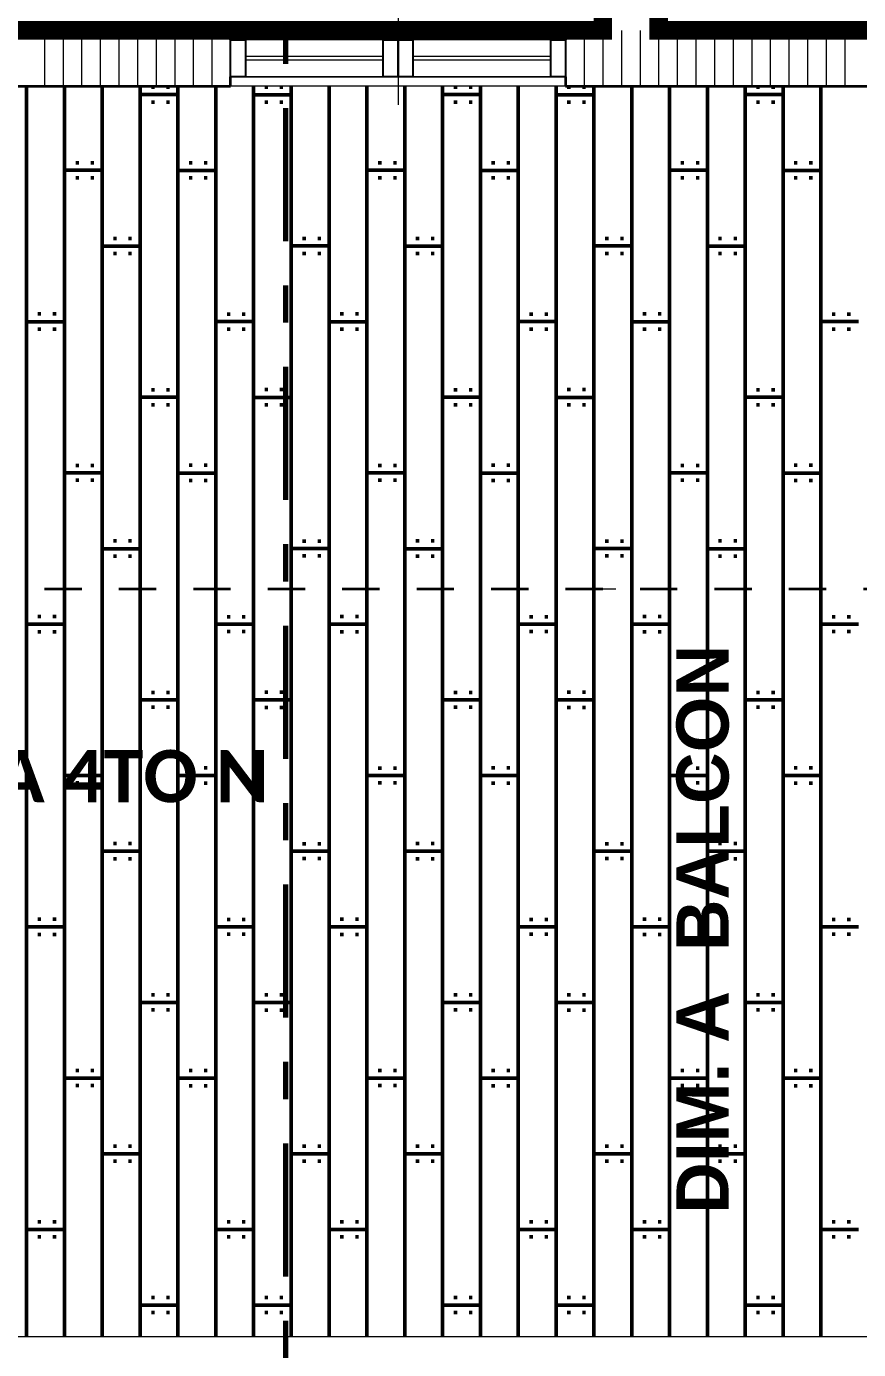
# Model space of a CAD drawing. Header units: metres. Extents: x -144 to 1000, y -717 to 29.
# Drawn here: x 469.317 to 471.552, y -571.413 to -567.859 of the extents above; entities that cross this region are included whole.
import ezdxf

# ---------------------------------------------------------------- set-up
doc = ezdxf.new("R2010")
doc.units = ezdxf.units.M
for name, pattern in [('Basculante', [0.11625, 0.075, -0.04125]), ('basculante modificado', [0.18, 0.1125, -0.0675]), ('Dash Dot 3_16_', [0.595313, 0.357187, -0.119063, 0, -0.119063])]:
    doc.linetypes.add(name, pattern=pattern)
doc.layers.get('0').update_dxf_attribs({"color": 1})
doc.layers.get('Defpoints').update_dxf_attribs({"color": 1})
doc.layers.add('00-MEDICION', color=30, linetype='Continuous')
for name, color, linetype, lineweight in [('A-DETL', 1, 'Continuous', 9), ('A-DETL-GENF', 1, 'Continuous', 9), ('A-FLOR-PATT', 8, 'Continuous', 50), ('A-GENM', 1, 'Continuous', 9), ('A-GLAZ', 1, 'Continuous', 9), ('A-WALL', 4, 'Continuous', 9), ('G-ANNO-SYMB', 1, 'Continuous', 9), ('G-ANNO-TEXT', 2, 'Continuous', 9)]:
    doc.layers.add(name, color=color, linetype=linetype, lineweight=lineweight)
doc.layers.add('A-WALL-PATT', color=7, linetype='Continuous', lineweight=35, true_color=0x9c9c9c)
doc.styles.add('Arial Narrow_B', font='ARIALNB.TTF', dxfattribs={"width": 1.2, "height": 0.105})
doc.styles.add('Britannic Bold_B_1', font='', dxfattribs={"width": 0.7, "height": 0.4})
doc.styles.add('Calibri_B_1', font='calibrib.ttf', dxfattribs={"height": 0.135})
doc.styles.get('Britannic Bold_B_1').set_extended_font_data('Britannic Bold', bold=True)
doc.dimstyles.new('LINDEROS', dxfattribs={"dimscale": 0.3048, "dimtxt": 0.406749, "dimasz": 0.393701, "dimexe": 0.328084, "dimexo": 0.0625, "dimgap": 0.032808, "dimtad": 1, "dimrnd": 0.01, "dimzin": 0, "dimdsep": 46, "dimtxsty": 'Britannic Bold_B_1', "dimblk1": 'DOTSMALL', "dimblk2": 'DOTSMALL', "dimsah": 1, "dimcen": 0.09, "dimazin": 0, "dimtfac": 1, "dimtdec": 4, "dimtix": 1, "dimtmove": 0, "dimatfit": 3, "dimfxl": 1.64042, "dimfxlon": 1, "dimtvp": 1, "dimtolj": 1, "dimtzin": 0, "dimarcsym": 2})

# ---------------------------------------------------------------- blocks, each defined once
blk = doc.blocks.new('U')
at = {"layer": 'A-DETL', "color": 7, "linetype": 'basculante modificado'}
blk.add_line((467.2868, -506.3589), (476.8875, -506.3589), dxfattribs=at)
at = {"layer": 'A-DETL', "color": 7, "linetype": 'Basculante', "lineweight": 35}
blk.add_line((459.0877, -507.7099), (477.3875, -507.7099), dxfattribs=at)
at = {"layer": 'A-DETL', "color": 253, "true_color": 0xb6b6b6}
blk.add_line((475.323, -507.7099), (475.423, -507.7099), dxfattribs=at)
at = {"layer": 'A-DETL-GENF', "lineweight": 25}
for p, q in [((474.3877, -506.235), (474.4277, -506.235)), ((474.3877, -506.335), (474.3877, -506.235)), ((474.4277, -506.235), (474.4277, -506.335)), ((474.7977, -506.235), (474.8377, -506.235)), ((474.7977, -506.335), (474.7977, -506.235)), ((474.8377, -506.235), (474.8377, -506.335)), ((474.8377, -506.235), (474.8777, -506.235)), ((474.8377, -506.335), (474.8377, -506.235)), ((474.8777, -506.235), (474.8777, -506.335)), ((475.2477, -506.235), (475.2877, -506.235)), ((475.2477, -506.335), (475.2477, -506.235)), ((475.2877, -506.235), (475.2877, -506.335)), ((474.4277, -506.335), (474.3877, -506.335)), ((474.8377, -506.335), (474.7977, -506.335)), ((474.8777, -506.335), (474.8377, -506.335)), ((475.2877, -506.335), (475.2477, -506.335))]:
    blk.add_line(p, q, dxfattribs=at)
at = {"layer": 'A-DETL-GENF'}
for p, q in [((474.7977, -506.235), (474.4277, -506.235)), ((475.2477, -506.235), (474.8777, -506.235)), ((474.7977, -506.28), (474.4277, -506.28)), ((475.2477, -506.28), (474.8777, -506.28)), ((474.7977, -506.29), (474.4277, -506.29)), ((475.2477, -506.29), (474.8777, -506.29)), ((474.7977, -506.335), (474.4277, -506.335)), ((475.2477, -506.335), (474.8777, -506.335))]:
    blk.add_line(p, q, dxfattribs=at)
at = {"layer": 'A-FLOR-PATT', "color": 8, "true_color": 0x808080, "transparency": 33554559}
for p, q in [((473.8397, -506.36), (473.8397, -509.7185)), ((473.9413, -506.36), (473.9413, -509.7185)), ((474.0429, -506.36), (474.0429, -509.7185)), ((474.1439, -506.3825), (474.2455, -506.3825)), ((474.1445, -506.36), (474.1445, -509.7185)), ((474.1749, -506.3625), (474.1833, -506.3625)), ((474.2156, -506.3625), (474.224, -506.3625)), ((474.2461, -506.36), (474.2461, -509.7185)), ((474.3477, -506.36), (474.3477, -509.7185)), ((474.4493, -506.36), (474.4493, -509.7185)), ((474.4493, -506.3829), (474.5509, -506.3829)), ((474.4793, -506.3621), (474.4877, -506.3621)), ((474.52, -506.3621), (474.5284, -506.3621)), ((474.5509, -506.36), (474.5509, -509.7185)), ((474.6525, -506.36), (474.6525, -509.7185)), ((474.7541, -506.36), (474.7541, -509.7185)), ((474.8557, -506.36), (474.8557, -509.7185)), ((474.9567, -506.3825), (475.0583, -506.3825)), ((474.9573, -506.36), (474.9573, -509.7185)), ((474.9877, -506.3625), (474.9961, -506.3625)), ((475.0284, -506.3625), (475.0368, -506.3625)), ((475.0589, -506.36), (475.0589, -509.7185)), ((475.1605, -506.36), (475.1605, -509.7185)), ((475.2621, -506.36), (475.2621, -509.7185)), ((475.2621, -506.3829), (475.3637, -506.3829)), ((475.2921, -506.3621), (475.3005, -506.3621)), ((475.3328, -506.3621), (475.3412, -506.3621)), ((475.3637, -506.36), (475.3637, -509.7185)), ((475.4653, -506.36), (475.4653, -509.7185)), ((475.5669, -506.36), (475.5669, -509.7185)), ((475.6685, -506.36), (475.6685, -509.7185)), ((475.7695, -506.3825), (475.8711, -506.3825)), ((475.7701, -506.36), (475.7701, -509.7185)), ((475.8005, -506.3625), (475.8089, -506.3625)), ((475.8412, -506.3625), (475.8496, -506.3625)), ((475.8717, -506.36), (475.8717, -509.7185)), ((475.9733, -506.36), (475.9733, -509.7185)), ((474.1749, -506.4025), (474.1833, -506.4025)), ((474.2156, -506.4025), (474.224, -506.4025)), ((474.4793, -506.4029), (474.4877, -506.4029)), ((474.52, -506.4029), (474.5284, -506.4029)), ((474.9877, -506.4025), (474.9961, -506.4025)), ((475.0284, -506.4025), (475.0368, -506.4025)), ((475.2921, -506.4029), (475.3005, -506.4029)), ((475.3328, -506.4029), (475.3412, -506.4029)), ((475.8005, -506.4025), (475.8089, -506.4025)), ((475.8412, -506.4025), (475.8496, -506.4025)), ((473.9717, -506.5657), (473.9801, -506.5657)), ((474.0124, -506.5657), (474.0208, -506.5657)), ((474.2761, -506.5653), (474.2845, -506.5653)), ((474.3168, -506.5653), (474.3252, -506.5653)), ((474.7845, -506.5657), (474.7929, -506.5657)), ((474.8252, -506.5657), (474.8336, -506.5657)), ((475.0889, -506.5653), (475.0973, -506.5653)), ((475.1296, -506.5653), (475.138, -506.5653)), ((475.5973, -506.5657), (475.6057, -506.5657)), ((475.638, -506.5657), (475.6464, -506.5657)), ((475.9017, -506.5653), (475.9101, -506.5653)), ((475.9424, -506.5653), (475.9508, -506.5653)), ((473.9407, -506.5857), (474.0423, -506.5857)), ((474.2461, -506.5861), (474.3477, -506.5861)), ((474.7535, -506.5857), (474.8551, -506.5857)), ((475.0589, -506.5861), (475.1605, -506.5861)), ((475.5663, -506.5857), (475.6679, -506.5857)), ((475.8717, -506.5861), (475.9733, -506.5861)), ((473.9717, -506.6057), (473.9801, -506.6057)), ((474.0124, -506.6057), (474.0208, -506.6057)), ((474.2761, -506.6061), (474.2845, -506.6061)), ((474.3168, -506.6061), (474.3252, -506.6061)), ((474.7845, -506.6057), (474.7929, -506.6057)), ((474.8252, -506.6057), (474.8336, -506.6057)), ((475.0889, -506.6061), (475.0973, -506.6061)), ((475.1296, -506.6061), (475.138, -506.6061)), ((475.5973, -506.6057), (475.6057, -506.6057)), ((475.638, -506.6057), (475.6464, -506.6057)), ((475.9017, -506.6061), (475.9101, -506.6061)), ((475.9424, -506.6061), (475.9508, -506.6061)), ((474.0729, -506.7685), (474.0813, -506.7685)), ((474.1136, -506.7685), (474.122, -506.7685)), ((474.5813, -506.7689), (474.5897, -506.7689)), ((474.622, -506.7689), (474.6304, -506.7689)), ((474.8857, -506.7685), (474.8941, -506.7685)), ((474.9264, -506.7685), (474.9348, -506.7685)), ((475.3941, -506.7689), (475.4025, -506.7689)), ((475.4348, -506.7689), (475.4432, -506.7689)), ((475.6985, -506.7685), (475.7069, -506.7685)), ((475.7392, -506.7685), (475.7476, -506.7685)), ((474.0429, -506.7893), (474.1445, -506.7893)), ((474.0729, -506.8093), (474.0813, -506.8093)), ((474.1136, -506.8093), (474.122, -506.8093)), ((474.5503, -506.7889), (474.6519, -506.7889)), ((474.5813, -506.8089), (474.5897, -506.8089)), ((474.622, -506.8089), (474.6304, -506.8089)), ((474.8557, -506.7893), (474.9573, -506.7893)), ((474.8857, -506.8093), (474.8941, -506.8093)), ((474.9264, -506.8093), (474.9348, -506.8093)), ((475.3631, -506.7889), (475.4647, -506.7889)), ((475.3941, -506.8089), (475.4025, -506.8089)), ((475.4348, -506.8089), (475.4432, -506.8089)), ((475.6685, -506.7893), (475.7701, -506.7893)), ((475.6985, -506.8093), (475.7069, -506.8093)), ((475.7392, -506.8093), (475.7476, -506.8093)), ((473.8397, -506.9925), (473.9413, -506.9925)), ((473.8697, -506.9717), (473.8781, -506.9717)), ((473.9104, -506.9717), (473.9188, -506.9717)), ((474.3471, -506.9921), (474.4487, -506.9921)), ((474.3781, -506.9721), (474.3865, -506.9721)), ((474.4188, -506.9721), (474.4272, -506.9721)), ((474.6525, -506.9925), (474.7541, -506.9925)), ((474.6825, -506.9717), (474.6909, -506.9717)), ((474.7232, -506.9717), (474.7316, -506.9717)), ((475.1599, -506.9921), (475.2615, -506.9921)), ((475.1909, -506.9721), (475.1993, -506.9721)), ((475.2316, -506.9721), (475.24, -506.9721)), ((475.4653, -506.9925), (475.5669, -506.9925)), ((475.4953, -506.9717), (475.5037, -506.9717)), ((475.536, -506.9717), (475.5444, -506.9717)), ((475.9727, -506.9921), (476.0743, -506.9921)), ((476.0037, -506.9721), (476.0121, -506.9721)), ((476.0444, -506.9721), (476.0528, -506.9721)), ((473.8697, -507.0125), (473.8781, -507.0125)), ((473.9104, -507.0125), (473.9188, -507.0125)), ((474.3781, -507.0121), (474.3865, -507.0121)), ((474.4188, -507.0121), (474.4272, -507.0121)), ((474.6825, -507.0125), (474.6909, -507.0125)), ((474.7232, -507.0125), (474.7316, -507.0125)), ((475.1909, -507.0121), (475.1993, -507.0121)), ((475.2316, -507.0121), (475.24, -507.0121)), ((475.4953, -507.0125), (475.5037, -507.0125)), ((475.536, -507.0125), (475.5444, -507.0125)), ((476.0037, -507.0121), (476.0121, -507.0121)), ((476.0444, -507.0121), (476.0528, -507.0121)), ((474.1439, -507.1953), (474.2455, -507.1953)), ((474.1749, -507.1753), (474.1833, -507.1753)), ((474.2156, -507.1753), (474.224, -507.1753)), ((474.4493, -507.1957), (474.5509, -507.1957)), ((474.4793, -507.1749), (474.4877, -507.1749)), ((474.52, -507.1749), (474.5284, -507.1749)), ((474.9567, -507.1953), (475.0583, -507.1953)), ((474.9877, -507.1753), (474.9961, -507.1753)), ((475.0284, -507.1753), (475.0368, -507.1753)), ((475.2621, -507.1957), (475.3637, -507.1957)), ((475.2921, -507.1749), (475.3005, -507.1749)), ((475.3328, -507.1749), (475.3412, -507.1749)), ((475.7695, -507.1953), (475.8711, -507.1953)), ((475.8005, -507.1753), (475.8089, -507.1753)), ((475.8412, -507.1753), (475.8496, -507.1753)), ((474.1749, -507.2153), (474.1833, -507.2153)), ((474.2156, -507.2153), (474.224, -507.2153)), ((474.4793, -507.2157), (474.4877, -507.2157)), ((474.52, -507.2157), (474.5284, -507.2157)), ((474.9877, -507.2153), (474.9961, -507.2153)), ((475.0284, -507.2153), (475.0368, -507.2153)), ((475.2921, -507.2157), (475.3005, -507.2157)), ((475.3328, -507.2157), (475.3412, -507.2157)), ((475.8005, -507.2153), (475.8089, -507.2153)), ((475.8412, -507.2153), (475.8496, -507.2153)), ((473.9717, -507.3785), (473.9801, -507.3785)), ((474.0124, -507.3785), (474.0208, -507.3785)), ((474.2761, -507.3781), (474.2845, -507.3781)), ((474.3168, -507.3781), (474.3252, -507.3781)), ((474.7845, -507.3785), (474.7929, -507.3785)), ((474.8252, -507.3785), (474.8336, -507.3785)), ((475.0889, -507.3781), (475.0973, -507.3781)), ((475.1296, -507.3781), (475.138, -507.3781)), ((475.5973, -507.3785), (475.6057, -507.3785)), ((475.638, -507.3785), (475.6464, -507.3785)), ((475.9017, -507.3781), (475.9101, -507.3781)), ((475.9424, -507.3781), (475.9508, -507.3781)), ((473.9407, -507.3985), (474.0423, -507.3985)), ((473.9717, -507.4185), (473.9801, -507.4185)), ((474.0124, -507.4185), (474.0208, -507.4185)), ((474.2461, -507.3989), (474.3477, -507.3989)), ((474.2761, -507.4189), (474.2845, -507.4189)), ((474.3168, -507.4189), (474.3252, -507.4189)), ((474.7535, -507.3985), (474.8551, -507.3985)), ((474.7845, -507.4185), (474.7929, -507.4185)), ((474.8252, -507.4185), (474.8336, -507.4185)), ((475.0589, -507.3989), (475.1605, -507.3989)), ((475.0889, -507.4189), (475.0973, -507.4189)), ((475.1296, -507.4189), (475.138, -507.4189)), ((475.5663, -507.3985), (475.6679, -507.3985)), ((475.5973, -507.4185), (475.6057, -507.4185)), ((475.638, -507.4185), (475.6464, -507.4185)), ((475.8717, -507.3989), (475.9733, -507.3989)), ((475.9017, -507.4189), (475.9101, -507.4189)), ((475.9424, -507.4189), (475.9508, -507.4189)), ((474.0729, -507.5813), (474.0813, -507.5813)), ((474.1136, -507.5813), (474.122, -507.5813)), ((474.5813, -507.5817), (474.5897, -507.5817)), ((474.622, -507.5817), (474.6304, -507.5817)), ((474.8857, -507.5813), (474.8941, -507.5813)), ((474.9264, -507.5813), (474.9348, -507.5813)), ((475.3941, -507.5817), (475.4025, -507.5817)), ((475.4348, -507.5817), (475.4432, -507.5817)), ((475.6985, -507.5813), (475.7069, -507.5813)), ((475.7392, -507.5813), (475.7476, -507.5813)), ((474.0429, -507.6021), (474.1445, -507.6021)), ((474.0729, -507.6221), (474.0813, -507.6221)), ((474.1136, -507.6221), (474.122, -507.6221)), ((474.5503, -507.6017), (474.6519, -507.6017)), ((474.5813, -507.6217), (474.5897, -507.6217)), ((474.622, -507.6217), (474.6304, -507.6217)), ((474.8557, -507.6021), (474.9573, -507.6021)), ((474.8857, -507.6221), (474.8941, -507.6221)), ((474.9264, -507.6221), (474.9348, -507.6221)), ((475.3631, -507.6017), (475.4647, -507.6017)), ((475.3941, -507.6217), (475.4025, -507.6217)), ((475.4348, -507.6217), (475.4432, -507.6217)), ((475.6685, -507.6021), (475.7701, -507.6021)), ((475.6985, -507.6221), (475.7069, -507.6221)), ((475.7392, -507.6221), (475.7476, -507.6221)), ((473.8397, -507.8053), (473.9413, -507.8053)), ((473.8697, -507.7845), (473.8781, -507.7845)), ((473.9104, -507.7845), (473.9188, -507.7845)), ((474.3471, -507.8049), (474.4487, -507.8049)), ((474.3781, -507.7849), (474.3865, -507.7849)), ((474.4188, -507.7849), (474.4272, -507.7849)), ((474.6525, -507.8053), (474.7541, -507.8053)), ((474.6825, -507.7845), (474.6909, -507.7845)), ((474.7232, -507.7845), (474.7316, -507.7845)), ((475.1599, -507.8049), (475.2615, -507.8049)), ((475.1909, -507.7849), (475.1993, -507.7849)), ((475.2316, -507.7849), (475.24, -507.7849)), ((475.4653, -507.8053), (475.5669, -507.8053)), ((475.4953, -507.7845), (475.5037, -507.7845)), ((475.536, -507.7845), (475.5444, -507.7845)), ((475.9727, -507.8049), (476.0743, -507.8049)), ((476.0037, -507.7849), (476.0121, -507.7849)), ((476.0444, -507.7849), (476.0528, -507.7849)), ((473.8697, -507.8253), (473.8781, -507.8253)), ((473.9104, -507.8253), (473.9188, -507.8253)), ((474.3781, -507.8249), (474.3865, -507.8249)), ((474.4188, -507.8249), (474.4272, -507.8249)), ((474.6825, -507.8253), (474.6909, -507.8253)), ((474.7232, -507.8253), (474.7316, -507.8253)), ((475.1909, -507.8249), (475.1993, -507.8249)), ((475.2316, -507.8249), (475.24, -507.8249)), ((475.4953, -507.8253), (475.5037, -507.8253)), ((475.536, -507.8253), (475.5444, -507.8253)), ((476.0037, -507.8249), (476.0121, -507.8249)), ((476.0444, -507.8249), (476.0528, -507.8249)), ((474.1749, -507.9881), (474.1833, -507.9881)), ((474.2156, -507.9881), (474.224, -507.9881)), ((474.4793, -507.9877), (474.4877, -507.9877)), ((474.52, -507.9877), (474.5284, -507.9877)), ((474.9877, -507.9881), (474.9961, -507.9881)), ((475.0284, -507.9881), (475.0368, -507.9881)), ((475.2921, -507.9877), (475.3005, -507.9877)), ((475.3328, -507.9877), (475.3412, -507.9877)), ((475.8005, -507.9881), (475.8089, -507.9881)), ((475.8412, -507.9881), (475.8496, -507.9881)), ((474.1439, -508.0081), (474.2455, -508.0081)), ((474.4493, -508.0085), (474.5509, -508.0085)), ((474.9567, -508.0081), (475.0583, -508.0081)), ((475.2621, -508.0085), (475.3637, -508.0085)), ((475.7695, -508.0081), (475.8711, -508.0081)), ((474.1749, -508.0281), (474.1833, -508.0281)), ((474.2156, -508.0281), (474.224, -508.0281)), ((474.4793, -508.0285), (474.4877, -508.0285)), ((474.52, -508.0285), (474.5284, -508.0285)), ((474.9877, -508.0281), (474.9961, -508.0281)), ((475.0284, -508.0281), (475.0368, -508.0281)), ((475.2921, -508.0285), (475.3005, -508.0285)), ((475.3328, -508.0285), (475.3412, -508.0285)), ((475.8005, -508.0281), (475.8089, -508.0281)), ((475.8412, -508.0281), (475.8496, -508.0281)), ((473.9717, -508.1913), (473.9801, -508.1913)), ((474.0124, -508.1913), (474.0208, -508.1913)), ((474.2761, -508.1909), (474.2845, -508.1909)), ((474.3168, -508.1909), (474.3252, -508.1909)), ((474.7845, -508.1913), (474.7929, -508.1913)), ((474.8252, -508.1913), (474.8336, -508.1913)), ((475.0889, -508.1909), (475.0973, -508.1909)), ((475.1296, -508.1909), (475.138, -508.1909)), ((475.5973, -508.1913), (475.6057, -508.1913)), ((475.638, -508.1913), (475.6464, -508.1913)), ((475.9017, -508.1909), (475.9101, -508.1909)), ((475.9424, -508.1909), (475.9508, -508.1909)), ((473.9407, -508.2113), (474.0423, -508.2113)), ((473.9717, -508.2313), (473.9801, -508.2313)), ((474.0124, -508.2313), (474.0208, -508.2313)), ((474.2461, -508.2117), (474.3477, -508.2117)), ((474.2761, -508.2317), (474.2845, -508.2317)), ((474.3168, -508.2317), (474.3252, -508.2317)), ((474.7535, -508.2113), (474.8551, -508.2113)), ((474.7845, -508.2313), (474.7929, -508.2313)), ((474.8252, -508.2313), (474.8336, -508.2313)), ((475.0589, -508.2117), (475.1605, -508.2117)), ((475.0889, -508.2317), (475.0973, -508.2317)), ((475.1296, -508.2317), (475.138, -508.2317)), ((475.5663, -508.2113), (475.6679, -508.2113)), ((475.5973, -508.2313), (475.6057, -508.2313)), ((475.638, -508.2313), (475.6464, -508.2313)), ((475.8717, -508.2117), (475.9733, -508.2117)), ((475.9017, -508.2317), (475.9101, -508.2317)), ((475.9424, -508.2317), (475.9508, -508.2317)), ((474.0429, -508.4149), (474.1445, -508.4149)), ((474.0729, -508.3941), (474.0813, -508.3941)), ((474.1136, -508.3941), (474.122, -508.3941)), ((474.5503, -508.4145), (474.6519, -508.4145)), ((474.5813, -508.3945), (474.5897, -508.3945)), ((474.622, -508.3945), (474.6304, -508.3945)), ((474.8557, -508.4149), (474.9573, -508.4149)), ((474.8857, -508.3941), (474.8941, -508.3941)), ((474.9264, -508.3941), (474.9348, -508.3941)), ((475.3631, -508.4145), (475.4647, -508.4145)), ((475.3941, -508.3945), (475.4025, -508.3945)), ((475.4348, -508.3945), (475.4432, -508.3945)), ((475.6685, -508.4149), (475.7701, -508.4149)), ((475.6985, -508.3941), (475.7069, -508.3941)), ((475.7392, -508.3941), (475.7476, -508.3941)), ((474.0729, -508.4349), (474.0813, -508.4349)), ((474.1136, -508.4349), (474.122, -508.4349)), ((474.5813, -508.4345), (474.5897, -508.4345)), ((474.622, -508.4345), (474.6304, -508.4345)), ((474.8857, -508.4349), (474.8941, -508.4349)), ((474.9264, -508.4349), (474.9348, -508.4349)), ((475.3941, -508.4345), (475.4025, -508.4345)), ((475.4348, -508.4345), (475.4432, -508.4345)), ((475.6985, -508.4349), (475.7069, -508.4349)), ((475.7392, -508.4349), (475.7476, -508.4349)), ((473.8397, -508.6181), (473.9413, -508.6181)), ((473.8697, -508.5973), (473.8781, -508.5973)), ((473.9104, -508.5973), (473.9188, -508.5973)), ((474.3471, -508.6177), (474.4487, -508.6177)), ((474.3781, -508.5977), (474.3865, -508.5977)), ((474.4188, -508.5977), (474.4272, -508.5977)), ((474.6525, -508.6181), (474.7541, -508.6181)), ((474.6825, -508.5973), (474.6909, -508.5973)), ((474.7232, -508.5973), (474.7316, -508.5973)), ((475.1599, -508.6177), (475.2615, -508.6177)), ((475.1909, -508.5977), (475.1993, -508.5977)), ((475.2316, -508.5977), (475.24, -508.5977)), ((475.4653, -508.6181), (475.5669, -508.6181)), ((475.4953, -508.5973), (475.5037, -508.5973)), ((475.536, -508.5973), (475.5444, -508.5973)), ((475.9727, -508.6177), (476.0743, -508.6177)), ((476.0037, -508.5977), (476.0121, -508.5977)), ((476.0444, -508.5977), (476.0528, -508.5977)), ((473.8697, -508.6381), (473.8781, -508.6381)), ((473.9104, -508.6381), (473.9188, -508.6381)), ((474.3781, -508.6377), (474.3865, -508.6377)), ((474.4188, -508.6377), (474.4272, -508.6377)), ((474.6825, -508.6381), (474.6909, -508.6381)), ((474.7232, -508.6381), (474.7316, -508.6381)), ((475.1909, -508.6377), (475.1993, -508.6377)), ((475.2316, -508.6377), (475.24, -508.6377)), ((475.4953, -508.6381), (475.5037, -508.6381)), ((475.536, -508.6381), (475.5444, -508.6381)), ((476.0037, -508.6377), (476.0121, -508.6377)), ((476.0444, -508.6377), (476.0528, -508.6377)), ((474.1749, -508.8009), (474.1833, -508.8009)), ((474.2156, -508.8009), (474.224, -508.8009)), ((474.4793, -508.8005), (474.4877, -508.8005)), ((474.52, -508.8005), (474.5284, -508.8005)), ((474.9877, -508.8009), (474.9961, -508.8009)), ((475.0284, -508.8009), (475.0368, -508.8009)), ((475.2921, -508.8005), (475.3005, -508.8005)), ((475.3328, -508.8005), (475.3412, -508.8005)), ((475.8005, -508.8009), (475.8089, -508.8009)), ((475.8412, -508.8009), (475.8496, -508.8009)), ((474.1439, -508.8209), (474.2455, -508.8209)), ((474.1749, -508.8409), (474.1833, -508.8409)), ((474.2156, -508.8409), (474.224, -508.8409)), ((474.4493, -508.8213), (474.5509, -508.8213)), ((474.4793, -508.8413), (474.4877, -508.8413)), ((474.52, -508.8413), (474.5284, -508.8413)), ((474.9567, -508.8209), (475.0583, -508.8209)), ((474.9877, -508.8409), (474.9961, -508.8409)), ((475.0284, -508.8409), (475.0368, -508.8409)), ((475.2621, -508.8213), (475.3637, -508.8213)), ((475.2921, -508.8413), (475.3005, -508.8413)), ((475.3328, -508.8413), (475.3412, -508.8413)), ((475.7695, -508.8209), (475.8711, -508.8209)), ((475.8005, -508.8409), (475.8089, -508.8409)), ((475.8412, -508.8409), (475.8496, -508.8409)), ((473.9717, -509.0041), (473.9801, -509.0041)), ((474.0124, -509.0041), (474.0208, -509.0041)), ((474.2761, -509.0037), (474.2845, -509.0037)), ((474.3168, -509.0037), (474.3252, -509.0037)), ((474.7845, -509.0041), (474.7929, -509.0041)), ((474.8252, -509.0041), (474.8336, -509.0041)), ((475.0889, -509.0037), (475.0973, -509.0037)), ((475.1296, -509.0037), (475.138, -509.0037)), ((475.5973, -509.0041), (475.6057, -509.0041)), ((475.638, -509.0041), (475.6464, -509.0041)), ((475.9017, -509.0037), (475.9101, -509.0037)), ((475.9424, -509.0037), (475.9508, -509.0037)), ((473.9407, -509.0241), (474.0423, -509.0241)), ((473.9717, -509.0441), (473.9801, -509.0441)), ((474.0124, -509.0441), (474.0208, -509.0441)), ((474.2461, -509.0245), (474.3477, -509.0245)), ((474.2761, -509.0445), (474.2845, -509.0445)), ((474.3168, -509.0445), (474.3252, -509.0445)), ((474.7535, -509.0241), (474.8551, -509.0241)), ((474.7845, -509.0441), (474.7929, -509.0441)), ((474.8252, -509.0441), (474.8336, -509.0441)), ((475.0589, -509.0245), (475.1605, -509.0245)), ((475.0889, -509.0445), (475.0973, -509.0445)), ((475.1296, -509.0445), (475.138, -509.0445)), ((475.5663, -509.0241), (475.6679, -509.0241)), ((475.5973, -509.0441), (475.6057, -509.0441)), ((475.638, -509.0441), (475.6464, -509.0441)), ((475.8717, -509.0245), (475.9733, -509.0245)), ((475.9017, -509.0445), (475.9101, -509.0445)), ((475.9424, -509.0445), (475.9508, -509.0445)), ((474.0429, -509.2277), (474.1445, -509.2277)), ((474.0729, -509.2069), (474.0813, -509.2069)), ((474.1136, -509.2069), (474.122, -509.2069)), ((474.5503, -509.2273), (474.6519, -509.2273)), ((474.5813, -509.2073), (474.5897, -509.2073)), ((474.622, -509.2073), (474.6304, -509.2073)), ((474.8557, -509.2277), (474.9573, -509.2277)), ((474.8857, -509.2069), (474.8941, -509.2069)), ((474.9264, -509.2069), (474.9348, -509.2069)), ((475.3631, -509.2273), (475.4647, -509.2273)), ((475.3941, -509.2073), (475.4025, -509.2073)), ((475.4348, -509.2073), (475.4432, -509.2073)), ((475.6685, -509.2277), (475.7701, -509.2277)), ((475.6985, -509.2069), (475.7069, -509.2069)), ((475.7392, -509.2069), (475.7476, -509.2069)), ((474.0729, -509.2477), (474.0813, -509.2477)), ((474.1136, -509.2477), (474.122, -509.2477)), ((474.5813, -509.2473), (474.5897, -509.2473)), ((474.622, -509.2473), (474.6304, -509.2473)), ((474.8857, -509.2477), (474.8941, -509.2477)), ((474.9264, -509.2477), (474.9348, -509.2477)), ((475.3941, -509.2473), (475.4025, -509.2473)), ((475.4348, -509.2473), (475.4432, -509.2473)), ((475.6985, -509.2477), (475.7069, -509.2477)), ((475.7392, -509.2477), (475.7476, -509.2477)), ((473.8697, -509.4101), (473.8781, -509.4101)), ((473.9104, -509.4101), (473.9188, -509.4101)), ((474.3781, -509.4105), (474.3865, -509.4105)), ((474.4188, -509.4105), (474.4272, -509.4105)), ((474.6825, -509.4101), (474.6909, -509.4101)), ((474.7232, -509.4101), (474.7316, -509.4101)), ((475.1909, -509.4105), (475.1993, -509.4105)), ((475.2316, -509.4105), (475.24, -509.4105)), ((475.4953, -509.4101), (475.5037, -509.4101)), ((475.536, -509.4101), (475.5444, -509.4101)), ((476.0037, -509.4105), (476.0121, -509.4105)), ((476.0444, -509.4105), (476.0528, -509.4105)), ((473.8397, -509.4309), (473.9413, -509.4309)), ((474.3471, -509.4305), (474.4487, -509.4305)), ((474.6525, -509.4309), (474.7541, -509.4309)), ((475.1599, -509.4305), (475.2615, -509.4305)), ((475.4653, -509.4309), (475.5669, -509.4309)), ((475.9727, -509.4305), (476.0743, -509.4305)), ((473.8697, -509.4509), (473.8781, -509.4509)), ((473.9104, -509.4509), (473.9188, -509.4509)), ((474.3781, -509.4505), (474.3865, -509.4505)), ((474.4188, -509.4505), (474.4272, -509.4505)), ((474.6825, -509.4509), (474.6909, -509.4509)), ((474.7232, -509.4509), (474.7316, -509.4509)), ((475.1909, -509.4505), (475.1993, -509.4505)), ((475.2316, -509.4505), (475.24, -509.4505)), ((475.4953, -509.4509), (475.5037, -509.4509)), ((475.536, -509.4509), (475.5444, -509.4509)), ((476.0037, -509.4505), (476.0121, -509.4505)), ((476.0444, -509.4505), (476.0528, -509.4505)), ((474.1749, -509.6137), (474.1833, -509.6137)), ((474.2156, -509.6137), (474.224, -509.6137)), ((474.4793, -509.6133), (474.4877, -509.6133)), ((474.52, -509.6133), (474.5284, -509.6133)), ((474.9877, -509.6137), (474.9961, -509.6137)), ((475.0284, -509.6137), (475.0368, -509.6137)), ((475.2921, -509.6133), (475.3005, -509.6133)), ((475.3328, -509.6133), (475.3412, -509.6133)), ((475.8005, -509.6137), (475.8089, -509.6137)), ((475.8412, -509.6137), (475.8496, -509.6137)), ((474.1439, -509.6337), (474.2455, -509.6337)), ((474.1749, -509.6537), (474.1833, -509.6537)), ((474.2156, -509.6537), (474.224, -509.6537)), ((474.4493, -509.6341), (474.5509, -509.6341)), ((474.4793, -509.6541), (474.4877, -509.6541)), ((474.52, -509.6541), (474.5284, -509.6541)), ((474.9567, -509.6337), (475.0583, -509.6337)), ((474.9877, -509.6537), (474.9961, -509.6537)), ((475.0284, -509.6537), (475.0368, -509.6537)), ((475.2621, -509.6341), (475.3637, -509.6341)), ((475.2921, -509.6541), (475.3005, -509.6541)), ((475.3328, -509.6541), (475.3412, -509.6541)), ((475.7695, -509.6337), (475.8711, -509.6337)), ((475.8005, -509.6537), (475.8089, -509.6537)), ((475.8412, -509.6537), (475.8496, -509.6537))]:
    blk.add_line(p, q, dxfattribs=at)
at = {"layer": 'A-GENM', "lineweight": 25}
for p, q in [((475.5377, -505.56), (475.5377, -506.21)), ((475.5377, -506.21), (476.8875, -506.21))]:
    blk.add_line(p, q, dxfattribs=at)
at = {"layer": 'A-GLAZ'}
for p, q in [((474.8377, -506.16), (474.8377, -506.41)), ((474.3877, -506.335), (474.3877, -506.235)), ((474.8377, -506.235), (474.3877, -506.235)), ((474.8377, -506.335), (474.8377, -506.235)), ((474.8377, -506.335), (474.8377, -506.235)), ((475.2877, -506.235), (474.8377, -506.235)), ((475.2877, -506.335), (475.2877, -506.235)), ((474.3877, -506.335), (474.8377, -506.335)), ((474.8377, -506.335), (475.2877, -506.335))]:
    blk.add_line(p, q, dxfattribs=at)
at = {"layer": 'A-WALL', "lineweight": 35}
for p, q in [((475.3877, -501.7599), (475.3877, -506.21)), ((475.5377, -506.21), (475.5377, -501.7599)), ((474.3877, -506.21), (473.3877, -506.21)), ((474.3877, -506.235), (474.3877, -506.21)), ((475.3877, -506.21), (475.2877, -506.21)), ((475.2877, -506.21), (475.2877, -506.235)), ((476.8875, -506.21), (475.5377, -506.21)), ((474.3877, -506.36), (474.3877, -506.335)), ((475.2877, -506.335), (475.2877, -506.36)), ((473.3877, -506.36), (474.3877, -506.36)), ((475.2877, -506.36), (476.8875, -506.36))]:
    blk.add_line(p, q, dxfattribs=at)
at = {"layer": 'A-WALL'}
for p, q in [((474.3877, -506.21), (475.2877, -506.21)), ((475.2877, -506.36), (474.3877, -506.36)), ((466.9377, -509.7185), (478.3877, -509.7185))]:
    blk.add_line(p, q, dxfattribs=at)
at = {"layer": 'A-WALL-PATT', "color": 8, "lineweight": 5, "true_color": 0x727272}
for p, q in [((473.8876, -506.21), (473.8876, -506.36)), ((473.9376, -506.21), (473.9376, -506.36)), ((473.9876, -506.21), (473.9876, -506.36)), ((474.0376, -506.21), (474.0376, -506.36)), ((474.0876, -506.21), (474.0876, -506.36)), ((474.1376, -506.21), (474.1376, -506.36)), ((474.1876, -506.21), (474.1876, -506.36)), ((474.2376, -506.21), (474.2376, -506.36)), ((474.2876, -506.21), (474.2876, -506.36)), ((474.3376, -506.21), (474.3376, -506.36)), ((474.3876, -506.21), (474.3876, -506.36)), ((475.3376, -506.21), (475.3376, -506.36)), ((475.3876, -506.21), (475.3876, -506.36)), ((475.4376, -506.21), (475.4376, -506.36)), ((475.4876, -506.21), (475.4876, -506.36)), ((475.5376, -506.21), (475.5376, -506.36)), ((475.5876, -506.21), (475.5876, -506.36)), ((475.6376, -506.21), (475.6376, -506.36)), ((475.6876, -506.21), (475.6876, -506.36)), ((475.7376, -506.21), (475.7376, -506.36)), ((475.7876, -506.21), (475.7876, -506.36)), ((475.8376, -506.21), (475.8376, -506.36)), ((475.8876, -506.21), (475.8876, -506.36)), ((475.9376, -506.21), (475.9376, -506.36)), ((475.9876, -506.21), (475.9876, -506.36)), ((476.0376, -506.21), (476.0376, -506.36))]:
    blk.add_line(p, q, dxfattribs=at)
at = {"layer": 'G-ANNO-SYMB', "linetype": 'Dash Dot 3_16_', "lineweight": 70}
blk.add_line((474.5355, -502.2467), (474.5355, -511.7676), dxfattribs=at)
at = {"layer": 'G-ANNO-TEXT', "style": 'Arial Narrow_B', "width": 1.2}
blk.add_text('DIM. A  BALCON', height=0.14, rotation=90, dxfattribs=at).set_placement((475.7254, -509.389))
at = {"layer": 'G-ANNO-TEXT', "style": 'Calibri_B_1'}
blk.add_text('TERRAZA DESTECHADA 4TO N', height=0.14, dxfattribs=at).set_placement((471.8153, -508.283))
blk = doc.blocks.new('_DotSmall')
at = {"color": 0, "linetype": 'ByBlock', "const_width": 0.5}
blk.add_lwpolyline([(-0.0625, 0, 1), (0.0625, 0, 1)], format="xyb", close=True, dxfattribs=at)
blk = doc.blocks.new('*D612')
at = {"layer": '00-MEDICION', "color": 0, "lineweight": -2, "transparency": 16777216}
for p, q in [((469.865, -567.8075), (469.865, -567.3489)), ((470.765, -567.8075), (470.765, -567.3489)), ((469.865, -567.677), (469.4713, -567.677)), ((469.865, -567.677), (470.765, -567.677)), ((470.765, -567.677), (471.1587, -567.677))]:
    blk.add_line(p, q, dxfattribs=at)
at = {"layer": 'Defpoints', "color": 0, "transparency": 16777216}
for p in [(470.765, -567.677), (469.865, -567.87), (470.765, -567.87)]:
    blk.add_point(p, dxfattribs=at)
at = {"layer": '00-MEDICION', "color": 0, "lineweight": -2, "transparency": 16777216, "xscale": 0.3937007874015748, "yscale": 0.3937007874015748, "zscale": 0.3937007874015748}
blk.add_blockref('_DotSmall', (469.865, -567.677), dxfattribs=at)
at = {"layer": '00-MEDICION', "color": 0, "lineweight": -2, "transparency": 16777216, "xscale": 0.3937007874015748, "yscale": 0.3937007874015748, "zscale": 0.3937007874015748, "rotation": 180}
blk.add_blockref('_DotSmall', (470.765, -567.677), dxfattribs=at)
at = {"layer": '00-MEDICION', "color": 0, "transparency": 16777216, "insert": (470.315, -567.4375), "char_height": 0.4, "attachment_point": 5, "style": 'Britannic Bold_B_1'}
blk.add_mtext('\\A1;0.90', dxfattribs=at)

msp = doc.modelspace()

# ---------------------------------------------------------------- linework, layer by layer
at = {"layer": '00-MEDICION', "const_width": 0.05}
for points in [[(470.865, -563.4201), (470.865, -567.87), (467.2149, -567.87), (467.2149, -564.8701)], [(472.3648, -567.87), (471.015, -567.87), (471.015, -563.4201)]]:
    msp.add_lwpolyline(points, dxfattribs=at)

# ---------------------------------------------------------------- block references
at = {"color": 3}
msp.add_blockref('U', (-4.5227, -61.66), dxfattribs=at)

# ---------------------------------------------------------------- dimensions: what is measured, and where the dimension line sits
at = {"layer": '00-MEDICION'}
dim = msp.add_linear_dim(base=(470.765, -567.677), p1=(469.865, -567.87), p2=(470.765, -567.87), dimstyle='LINDEROS', override={"dimscale": 1, "dimpost": '<>'}, dxfattribs=at)
dim.commit()
dim.dimension.update_dxf_attribs({"geometry": '*D612', "text_midpoint": (470.315, -567.4375)})

doc.saveas('drawing.dxf')
